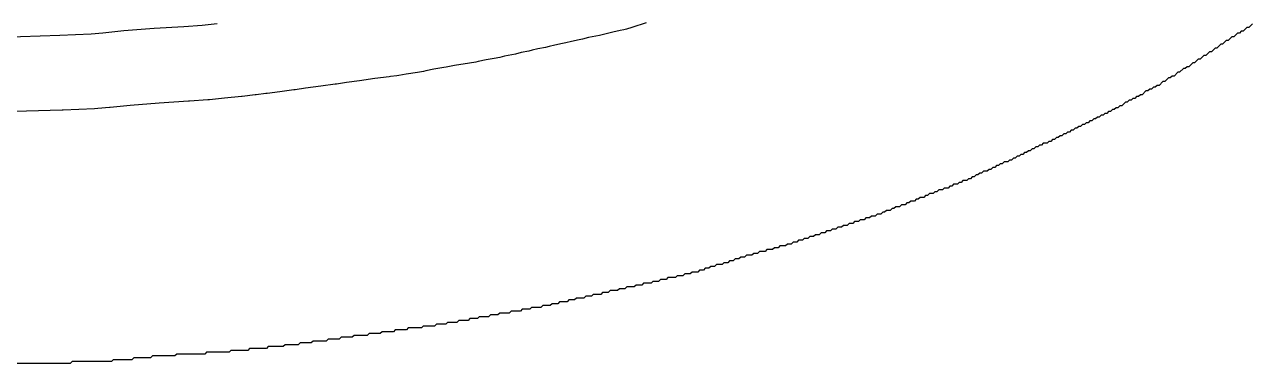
# Model space of a CAD drawing. Header units: millimetres. Extents: x 0 to 1800, y 0 to 406.
# Drawn here: x 1683 to 1748.7, y 120.6 to 138.8 of the extents above; entities that cross this region are included whole.
import ezdxf

# ---------------------------------------------------------------- set-up
doc = ezdxf.new("R2010")
doc.units = ezdxf.units.MM
for name, color, linetype in [('CENTERLINE', 1, 'Continuous'), ('GROOVE_8MM', 3, 'Continuous'), ('OUTLINE', 7, 'Continuous')]:
    doc.layers.add(name, color=color, linetype=linetype)

msp = doc.modelspace()

# ---------------------------------------------------------------- linework, layer by layer
at = {"layer": 'CENTERLINE'}
msp.add_lwpolyline([(1693.261, 138.799), (1692.46, 138.719), (1691.484, 138.644), (1689.884, 138.544), (1688.26, 138.419), (1687.139, 138.306), (1686.511, 138.249), (1684.838, 138.173), (1681.671, 138.077)], dxfattribs=at)
at = {"layer": 'GROOVE_8MM'}
msp.add_lwpolyline([(1716.228, 138.857), (1715.474, 138.606), (1715.179, 138.52), (1715.034, 138.484), (1714.848, 138.442), (1714.442, 138.361), (1713.734, 138.184), (1713.548, 138.142), (1713.142, 138.061), (1712.834, 137.984), (1712.648, 137.942), (1712.242, 137.861), (1711.934, 137.784), (1711.748, 137.742), (1711.342, 137.661), (1711.034, 137.584), (1710.848, 137.542), (1710.442, 137.461), (1710.134, 137.384), (1709.948, 137.342), (1709.542, 137.261), (1709.234, 137.184), (1709.048, 137.142), (1708.642, 137.061), (1708.408, 137.002), (1708.095, 136.937), (1707.669, 136.866), (1707.233, 136.779), (1707.106, 136.756), (1706.784, 136.702), (1705.969, 136.566), (1705.533, 136.479), (1705.406, 136.456), (1704.869, 136.366), (1704.433, 136.279), (1704.306, 136.256), (1703.984, 136.202), (1703.384, 136.102), (1702.984, 136.035), (1702.892, 136.021), (1702.545, 135.972), (1702.476, 135.962), (1701.711, 135.867), (1700.894, 135.75), (1700.194, 135.65), (1699.645, 135.572), (1699.576, 135.562), (1698.811, 135.467), (1697.994, 135.35), (1697.445, 135.272), (1697.376, 135.262), (1696.611, 135.167), (1695.945, 135.072), (1695.876, 135.062), (1695.347, 134.996), (1695.292, 134.99), (1694.607, 134.914), (1694.563, 134.909), (1693.659, 134.819), (1692.858, 134.738), (1692.767, 134.73), (1691.791, 134.655), (1691.734, 134.651), (1690.163, 134.553), (1688.612, 134.434), (1687.537, 134.326), (1687.501, 134.323), (1686.873, 134.266), (1686.693, 134.254), (1685.02, 134.178), (1684.96, 134.175), (1681.792, 134.079)], dxfattribs=at)
at = {"layer": 'OUTLINE'}
msp.add_lwpolyline([(1748.7, 138.805), (1748.5, 138.605), (1748.4, 138.605), (1748.2, 138.405), (1748.1, 138.405), (1748, 138.305), (1747.9, 138.305), (1747.7, 138.105), (1747.6, 138.105), (1747.4, 137.905), (1747.3, 137.905), (1747.1, 137.705), (1747, 137.705), (1746.8, 137.505), (1746.7, 137.505), (1746.5, 137.305), (1746.4, 137.305), (1746.2, 137.105), (1746.1, 137.105), (1745.9, 136.905), (1745.8, 136.905), (1745.6, 136.705), (1745.5, 136.705), (1745.3, 136.505), (1745.2, 136.505), (1745.1, 136.405), (1745, 136.405), (1744.8, 136.205), (1744.7, 136.205), (1744.5, 136.005), (1744.4, 136.005), (1744.3, 135.905), (1744.2, 135.905), (1744, 135.705), (1743.9, 135.705), (1743.7, 135.505), (1743.6, 135.505), (1743.5, 135.405), (1743.4, 135.405), (1743.3, 135.305), (1743.2, 135.305), (1743.1, 135.205), (1743, 135.205), (1742.8, 135.005), (1742.7, 135.005), (1742.6, 134.905), (1742.5, 134.905), (1742.4, 134.805), (1742.3, 134.805), (1742.2, 134.705), (1742.1, 134.705), (1742, 134.605), (1741.9, 134.605), (1741.7, 134.405), (1741.6, 134.405), (1741.5, 134.305), (1741.4, 134.305), (1741.3, 134.205), (1741.2, 134.205), (1741.1, 134.105), (1741, 134.105), (1740.9, 134.005), (1740.8, 134.005), (1740.7, 133.905), (1740.6, 133.905), (1740.5, 133.805), (1740.4, 133.805), (1740.3, 133.705), (1740.2, 133.705), (1740.1, 133.605), (1740, 133.605), (1739.9, 133.505), (1739.8, 133.505), (1739.7, 133.405), (1739.6, 133.405), (1739.5, 133.305), (1739.4, 133.305), (1739.3, 133.205), (1739.2, 133.205), (1739.1, 133.105), (1739, 133.105), (1738.9, 133.005), (1738.8, 133.005), (1738.7, 132.905), (1738.6, 132.905), (1738.5, 132.805), (1738.4, 132.805), (1738.3, 132.705), (1738.2, 132.705), (1738.1, 132.605), (1738, 132.605), (1737.9, 132.505), (1737.8, 132.505), (1737.7, 132.405), (1737.5, 132.405), (1737.4, 132.305), (1737.3, 132.305), (1737.2, 132.205), (1737.1, 132.205), (1737, 132.105), (1736.9, 132.105), (1736.8, 132.005), (1736.7, 132.005), (1736.6, 131.905), (1736.5, 131.905), (1736.4, 131.805), (1736.3, 131.805), (1736.2, 131.705), (1736.1, 131.705), (1736, 131.605), (1735.9, 131.605), (1735.8, 131.505), (1735.7, 131.505), (1735.6, 131.405), (1735.4, 131.405), (1735.3, 131.305), (1735.2, 131.305), (1735.1, 131.205), (1735, 131.205), (1734.9, 131.105), (1734.8, 131.105), (1734.7, 131.005), (1734.6, 131.005), (1734.5, 130.905), (1734.3, 130.905), (1734.2, 130.805), (1734.1, 130.805), (1734, 130.705), (1733.9, 130.705), (1733.8, 130.605), (1733.7, 130.605), (1733.6, 130.505), (1733.5, 130.505), (1733.4, 130.405), (1733.2, 130.405), (1733.1, 130.305), (1733, 130.305), (1732.9, 130.205), (1732.7, 130.205), (1732.6, 130.105), (1732.5, 130.105), (1732.4, 130.005), (1732.2, 130.005), (1732.1, 129.905), (1731.9, 129.905), (1731.8, 129.805), (1731.7, 129.805), (1731.6, 129.705), (1731.4, 129.705), (1731.3, 129.605), (1731.2, 129.605), (1731.1, 129.505), (1730.9, 129.505), (1730.8, 129.405), (1730.7, 129.405), (1730.6, 129.305), (1730.4, 129.305), (1730.3, 129.205), (1730.2, 129.205), (1730.1, 129.105), (1729.9, 129.105), (1729.8, 129.005), (1729.6, 129.005), (1729.5, 128.905), (1729.4, 128.905), (1729.3, 128.805), (1729.1, 128.805), (1729, 128.705), (1728.9, 128.705), (1728.8, 128.605), (1728.6, 128.605), (1728.5, 128.505), (1728.3, 128.505), (1728.2, 128.405), (1728, 128.405), (1727.9, 128.305), (1727.7, 128.305), (1727.6, 128.205), (1727.4, 128.205), (1727.3, 128.105), (1727.1, 128.105), (1727, 128.005), (1726.8, 128.005), (1726.7, 127.905), (1726.5, 127.905), (1726.4, 127.805), (1726.2, 127.805), (1726.1, 127.705), (1725.9, 127.705), (1725.8, 127.605), (1725.6, 127.605), (1725.5, 127.505), (1725.3, 127.505), (1725.2, 127.405), (1725, 127.405), (1724.9, 127.305), (1724.7, 127.305), (1724.6, 127.205), (1724.4, 127.205), (1724.3, 127.105), (1724.1, 127.105), (1724, 127.005), (1723.8, 127.005), (1723.7, 126.905), (1723.4, 126.905), (1723.3, 126.805), (1723.1, 126.805), (1723, 126.705), (1722.7, 126.705), (1722.6, 126.605), (1722.3, 126.605), (1722.2, 126.505), (1722, 126.505), (1721.9, 126.405), (1721.6, 126.405), (1721.5, 126.305), (1721.3, 126.305), (1721.2, 126.205), (1721, 126.205), (1720.9, 126.105), (1720.7, 126.105), (1720.6, 126.005), (1720.4, 126.005), (1720.3, 125.905), (1720, 125.905), (1719.9, 125.805), (1719.7, 125.805), (1719.6, 125.705), (1719.4, 125.705), (1719.3, 125.605), (1719.1, 125.605), (1719, 125.505), (1718.7, 125.505), (1718.6, 125.405), (1718.3, 125.405), (1718.2, 125.305), (1717.9, 125.305), (1717.8, 125.205), (1717.4, 125.205), (1717.3, 125.105), (1717, 125.105), (1716.9, 125.005), (1716.6, 125.005), (1716.5, 124.905), (1716.1, 124.905), (1716, 124.805), (1715.7, 124.805), (1715.6, 124.705), (1715.2, 124.705), (1715.1, 124.605), (1714.8, 124.605), (1714.7, 124.505), (1714.3, 124.505), (1714.2, 124.405), (1713.9, 124.405), (1713.8, 124.305), (1713.4, 124.305), (1713.3, 124.205), (1713, 124.205), (1712.9, 124.105), (1712.5, 124.105), (1712.4, 124.005), (1712.1, 124.005), (1712, 123.905), (1711.6, 123.905), (1711.5, 123.805), (1711.2, 123.805), (1711.1, 123.705), (1710.7, 123.705), (1710.6, 123.605), (1710.1, 123.605), (1710, 123.505), (1709.6, 123.505), (1709.5, 123.405), (1709, 123.405), (1708.9, 123.305), (1708.4, 123.305), (1708.3, 123.205), (1707.9, 123.205), (1707.8, 123.105), (1707.3, 123.105), (1707.2, 123.005), (1706.8, 123.005), (1706.7, 122.905), (1706.2, 122.905), (1706.1, 122.805), (1705.6, 122.805), (1705.5, 122.705), (1705, 122.705), (1704.9, 122.605), (1704.3, 122.605), (1704.2, 122.505), (1703.5, 122.505), (1703.4, 122.405), (1702.8, 122.405), (1702.7, 122.305), (1702.1, 122.305), (1702, 122.205), (1701.4, 122.205), (1701.3, 122.105), (1700.6, 122.105), (1700.5, 122.005), (1699.9, 122.005), (1699.8, 121.905), (1699.2, 121.905), (1699.1, 121.805), (1698.4, 121.805), (1698.3, 121.705), (1697.7, 121.705), (1697.6, 121.605), (1696.9, 121.605), (1696.8, 121.505), (1696, 121.505), (1695.9, 121.405), (1695, 121.405), (1694.9, 121.305), (1694, 121.305), (1693.9, 121.205), (1692.7, 121.205), (1692.6, 121.105), (1691.1, 121.105), (1691, 121.005), (1689.8, 121.005), (1689.7, 120.905), (1688.8, 120.905), (1688.7, 120.805), (1687.7, 120.805), (1687.6, 120.705), (1685.5, 120.705), (1685.4, 120.605), (1682.2, 120.605)], dxfattribs=at)

doc.saveas('drawing.dxf')
